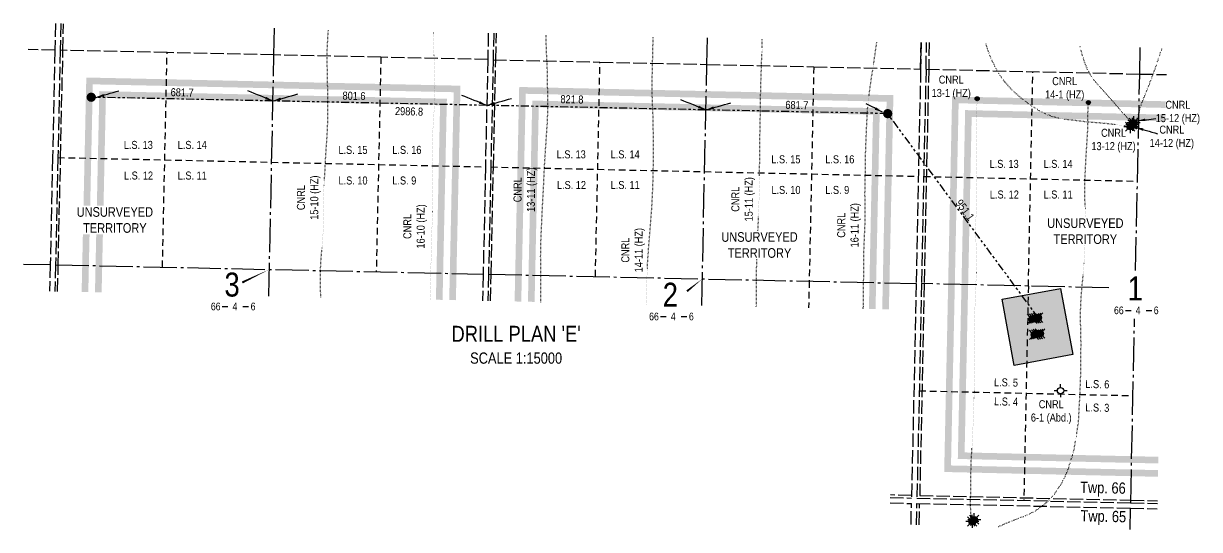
# Model space of a CAD drawing. Extents: x 401306 to 418331, y 6045711 to 6071172.
# Drawn here: x 413923 to 418331, y 6052582 to 6054479 of the extents above; entities that cross this region are included whole.
import ezdxf
from ezdxf.enums import TextEntityAlignment as Align

# ---------------------------------------------------------------- set-up
doc = ezdxf.new("R2010")
doc.units = 0
doc.header["$LTSCALE"] = 5
for name, pattern in [('foc-DOT', [1, 0.2, -0.8]), ('foc-DRILLPATH', [14.75, 6, -1.75, 1.75, -1.75, 1.75, -1.75]), ('foc-LSD', [8, 5, -3]), ('foc-QUARTERLINE', [33, 25, -3, 2, -3]), ('foc-UNSURVEYED', [12.5, 10, -2.5])]:
    doc.linetypes.add(name, pattern=pattern)
for name, color, linetype in [('10', 1, 'Continuous'), ('9', 3, 'Continuous'), ('AS-DRILL-T', 8, 'Continuous'), ('AS-TARGET-GAS-H', 181, 'Continuous'), ('AS-TARGET-OIL-H', 131, 'Continuous'), ('C-SYMBOL', 7, 'Continuous'), ('D-TXT', 6, 'Continuous'), ('DETAIL-HZ-Existing', 8, 'foc-DOT'), ('DETAIL-T', 7, 'Continuous'), ('DRILL-T', 8, 'Continuous'), ('F-WS-S', 8, 'Continuous'), ('L-BD', 7, 'Continuous'), ('L-BD1', 253, 'Continuous'), ('L-MON', 1, 'Continuous'), ('L-QSEC', 8, 'foc-QUARTERLINE'), ('L-SECLBL', 7, 'Continuous'), ('L-SECTION-LSD', 7, 'foc-LSD'), ('L-USEC', 7, 'foc-UNSURVEYED'), ('P-BUFFER-PURPLE-T', 187, 'Continuous'), ('P-PDRILLPATH', 12, 'foc-DRILLPATH'), ('P-PROPOSED', 10, 'Continuous'), ('P-PROPOSED-H', 21, 'Continuous')]:
    doc.layers.add(name, color=color, linetype=linetype)
doc.styles.add('100L', font='ARIALN.TTF', dxfattribs={"height": 11})
doc.styles.add('80CG', font='ARIALN.TTF', dxfattribs={"height": 10})
doc.styles.add('80L', font='ARIALN.TTF', dxfattribs={"height": 10})
doc.styles.add('SIMPLEX', font='ARIALN.TTF')
doc.styles.get("Standard").update_dxf_attribs({"font": 'ARIALN.TTF'})
doc.dimstyles.new('Compass 5 000', dxfattribs={"dimscale": 5, "dimtxt": 9, "dimasz": 2, "dimexe": 0.2, "dimexo": 0.0625, "dimgap": 0.5, "dimtad": 0, "dimtih": 1, "dimtoh": 1, "dimzin": 0, "dimdsep": 46, "dimtxsty": '80CG', "dimcen": 0.1, "dimse1": 1, "dimse2": 1, "dimclrd": 256, "dimclrt": 256, "dimaunit": 1, "dimadec": 4, "dimazin": 0, "dimtfac": 0.06, "dimtofl": 0, "dimtmove": 0, "dimatfit": 1, "dimfxl": 0.2, "dimtolj": 1, "dimtzin": 0, "dimlwd": -1, "dimarcsym": 0})

# ---------------------------------------------------------------- blocks, each defined once
blk = doc.blocks.new('L-SECLBL')
at = {"layer": '9', "color": 7}
for p, q in [((-5.1, -27.8), (-12.3, -27.8)), ((20.7, -27.8), (13.5, -27.8))]:
    blk.add_line(p, q, dxfattribs=at)
at = {"layer": '10', "color": 2, "style": 'SIMPLEX'}
blk.add_attdef('SEC', text='', height=30, dxfattribs=at).set_placement((0, 0), align=Align.MIDDLE)
at = {"layer": '10', "color": 5, "style": '80L'}
blk.add_attdef('TWP', text='', height=9.5, dxfattribs=at).set_placement((-14.4, -27.4), align=Align.MIDDLE_RIGHT)
blk.add_attdef('RGE', text='', height=9.5, dxfattribs=at).set_placement((3.6, -27.4), align=Align.MIDDLE_CENTER)
blk.add_attdef('MER', text='', height=9.5, dxfattribs=at).set_placement((23.2, -27.4), align=Align.MIDDLE_LEFT)
blk = doc.blocks.new('Gabd')
for p, q in [((-0.81, 0), (-1.62, 0)), ((0, 0.81), (0, 1.62)), ((1.62, 0), (0.81, 0)), ((0, -0.81), (0, -1.62))]:
    blk.add_line(p, q)
blk.add_circle((0, 0), 0.8)
blk = doc.blocks.new('BH-Existing')
at = {"layer": 'AS-DRILL-T'}
h = blk.add_hatch(color=256, dxfattribs=at)
h.dxf.hatch_style = 1
edge = h.paths.add_edge_path()
edge.add_arc((0, 0), 0.5, 0, 360)
blk.add_circle((0, 0), 0.5, dxfattribs=at)
blk = doc.blocks.new('GAS')
h = blk.add_hatch(color=255)
h.dxf.hatch_style = 1
edge = h.paths.add_edge_path()
edge.add_arc((0, 0), 0.9, 0, 360)
for p, q in [((-0.81, 0), (-1.62, 0)), ((-0.57, 0.57), (-1.14, 1.14)), ((0, 0.81), (0, 1.62)), ((0.57, 0.57), (1.14, 1.14)), ((1.62, 0), (0.81, 0)), ((-0.57, -0.57), (-1.14, -1.14)), ((0, -0.81), (0, -1.62)), ((1.14, -1.14), (0.57, -0.57))]:
    blk.add_line(p, q)
blk.add_circle((0, 0), 0.8)
blk = doc.blocks.new('plbh')
at = {"layer": 'L-MON'}
h = blk.add_hatch(color=255, dxfattribs=at)
h.dxf.hatch_style = 1
edge = h.paths.add_edge_path()
edge.add_arc((0, 0), 1.16, 0, 360)
h = blk.add_hatch(color=256, dxfattribs=at)
h.dxf.hatch_style = 1
h.paths.add_polyline_path([(-0.96, 0, 1), (0.96, 0, 1)])
h.paths.add_polyline_path([(0.91, 0, -1), (-0.91, 0, -1)], flags=16)
h.paths.add_polyline_path([(0.45, 0, -1), (-0.45, 0, -1)], flags=0)
h = blk.add_hatch(color=256, dxfattribs=at)
h.dxf.hatch_style = 1
h.paths.add_polyline_path([(-0.45, 0, 1), (0.45, 0, 1)])
h.paths.add_polyline_path([(0.4, 0, -1), (-0.4, 0, -1)], flags=16)
at = {"layer": 'L-MON', "color": 240}
for radius in [0.96, 0.91, 0.45, 0.4]:
    blk.add_circle((0, 0), radius, dxfattribs=at)
blk = doc.blocks.new('WC')
at = {"layer": 'L-MON'}
h = blk.add_hatch(color=255, dxfattribs=at)
h.dxf.hatch_style = 1
edge = h.paths.add_edge_path()
edge.add_arc((0, 0), 0.9, 0, 360)
at = {"layer": 'L-MON', "color": 240, "flags": 128}
for points in [[(-0.62, 0.5), (-1.23, 1.12)], [(0.52, 0.61), (1.13, 1.21)], [(-1.18, -1.18), (-0.56, -0.57)], [(1.16, -1.18), (0.56, -0.57)]]:
    blk.add_lwpolyline(points, dxfattribs=at)
at = {"layer": 'L-MON', "color": 240}
for radius in [0.8, 0.373]:
    blk.add_circle((0, 0), radius, dxfattribs=at)

msp = doc.modelspace()

# ---------------------------------------------------------------- hatches: boundary and pattern name
at = {"layer": 'AS-TARGET-GAS-H'}
h = msp.add_hatch(color=256, dxfattribs=at)
h.dxf.hatch_style = 1
h.paths.add_polyline_path([(414216.212, 6053470.811), (414232.091, 6054199.991), (415484.556, 6054172.622), (415468.945, 6053443.497), (415493.929, 6053442.952), (415510.075, 6054197.06), (414207.652, 6054225.521), (414191.228, 6053471.356)])
h = msp.add_hatch(color=256, dxfattribs=at)
h.dxf.hatch_style = 1
h.paths.add_polyline_path([(417091.643, 6053408.714), (417116.626, 6053408.174), (417132.482, 6054161.561), (415829.983, 6054190.064), (415813.838, 6053435.977), (415838.821, 6053435.433), (415854.431, 6054164.534), (417106.973, 6054137.124)])
h = msp.add_hatch(color=256, dxfattribs=at)
h.dxf.hatch_style = 1
h.paths.add_polyline_path([(418202.803, 6054112.585), (417476.847, 6054128.892), (417450.361, 6052871.012), (418176.799, 6052854.665), (418176.236, 6052829.682), (417424.852, 6052846.59), (417452.39, 6054154.437), (418203.365, 6054137.568)], flags=17)
at = {"layer": 'AS-TARGET-OIL-H'}
h = msp.add_hatch(color=256, dxfattribs=at)
h.dxf.hatch_style = 1
h.paths.add_polyline_path([(414216.212, 6053470.811), (414232.091, 6054199.991), (415484.556, 6054172.622), (415468.945, 6053443.497), (415493.929, 6053442.952), (415510.075, 6054197.06), (414207.652, 6054225.521), (414191.228, 6053471.356)])
h.paths.add_polyline_path([(414166.244, 6053471.901), (414183.212, 6054251.05), (415535.593, 6054221.498), (415518.913, 6053442.408), (415543.896, 6053441.863), (415561.112, 6054245.936), (414158.773, 6054276.58), (414141.261, 6053472.446)])
h = msp.add_hatch(color=256, dxfattribs=at)
h.dxf.hatch_style = 1
h.paths.add_polyline_path([(415854.431, 6054164.534), (417106.973, 6054137.124), (417080.486, 6052878.612), (415827.486, 6052906.018)], flags=0)
h.paths.add_polyline_path([(415829.983, 6054190.064), (417132.482, 6054161.561), (417104.944, 6052853.082), (415801.968, 6052881.581)], flags=0)
h.paths.add_polyline_path([(417141.61, 6053407.634), (417166.594, 6053407.094), (417183.501, 6054210.436), (415781.085, 6054241.126), (415763.87, 6053437.067), (415788.854, 6053436.522), (415805.534, 6054215.595), (417157.992, 6054185.999)])
h = msp.add_hatch(color=256, dxfattribs=at)
h.dxf.hatch_style = 1
h.paths.add_polyline_path([(418203.926, 6054162.552), (417427.932, 6054179.983), (417399.342, 6052822.168), (418175.674, 6052804.699), (418175.112, 6052779.715), (417373.833, 6052797.746), (417403.475, 6054205.528), (418204.487, 6054187.535)])
at = {"layer": 'P-PROPOSED-H'}
h = msp.add_hatch(color=256, dxfattribs=at)
h.dxf.hatch_style = 1
h.paths.add_polyline_path([(417636.394, 6053197.102), (417856.182, 6053237.713), (417810.268, 6053486.202), (417590.48, 6053445.592)])

# ---------------------------------------------------------------- linework, layer by layer
at = {"layer": 'DETAIL-HZ-Existing', "flags": 128}
for points in [[(415037.537, 6053452.903), (415037.332, 6053459.527), (415036.76, 6053478.613), (415036.221, 6053497.799), (415036.012, 6053516.978), (415036.14, 6053536.06), (415036.579, 6053555.165), (415037.399, 6053574.292), (415038.578, 6053593.371), (415040.006, 6053612.434), (415041.537, 6053631.586), (415043.036, 6053650.659), (415044.475, 6053669.762), (415045.723, 6053688.82), (415046.529, 6053707.747), (415046.85, 6053726.934), (415046.708, 6053746.002), (415046.446, 6053765.062), (415046.375, 6053784.188), (415046.394, 6053803.292), (415046.614, 6053822.421), (415047.343, 6053841.53), (415048.593, 6053860.668), (415050.052, 6053879.711), (415051.532, 6053898.863), (415052.841, 6053917.97), (415053.863, 6053937.202), (415054.802, 6053956.276), (415055.823, 6053975.459), (415056.911, 6053994.49), (415058.183, 6054013.717), (415059.561, 6054032.782), (415060.941, 6054051.917), (415062.16, 6054071.005), (415063.019, 6054090.071), (415063.488, 6054109.156), (415063.688, 6054128.326), (415063.824, 6054147.267), (415063.933, 6054166.369), (415064.035, 6054185.621), (415064.003, 6054204.677), (415063.733, 6054223.386), (415063.344, 6054242.579), (415062.996, 6054261.791), (415062.72, 6054281.161), (415062.404, 6054300.493), (415061.974, 6054319.616), (415061.53, 6054338.62), (415061.303, 6054357.879), (415061.63, 6054376.877), (415062.469, 6054395.973), (415063.489, 6054415.136), (415064.611, 6054434.346), (415065.983, 6054453.581), (415066.221, 6054456.57)], [(415446.951, 6053443.977), (415447.119, 6053459.318), (415447.357, 6053478.358), (415447.796, 6053497.443), (415448.353, 6053516.475), (415448.993, 6053535.596), (415449.721, 6053554.674), (415450.373, 6053573.885), (415450.945, 6053593.127), (415451.444, 6053612.251), (415451.983, 6053631.354), (415452.543, 6053650.466), (415453.093, 6053669.608), (415453.604, 6053688.812), (415454.044, 6053707.977), (415454.55, 6053726.92), (415455.072, 6053746.164), (415455.462, 6053765.32), (415455.651, 6053784.42), (415455.803, 6053803.631), (415456.072, 6053822.76), (415456.343, 6053841.928), (415456.492, 6053861.05), (415456.511, 6053880.164), (415456.293, 6053899.393), (415455.943, 6053918.555), (415455.692, 6053937.664), (415455.313, 6053956.877), (415454.785, 6053976.092), (415454.406, 6053995.295), (415454.474, 6054014.358), (415454.944, 6054033.502), (415455.835, 6054052.688), (415457.047, 6054071.926), (415458.395, 6054090.991), (415459.8, 6054109.886), (415460.962, 6054129.105), (415461.86, 6054148.17), (415462.368, 6054167.224), (415462.541, 6054186.035), (415462.78, 6054205.134), (415463.001, 6054224.344), (415462.946, 6054243.719), (415462.722, 6054259.898), (415462.382, 6054279.019), (415462.199, 6054298.028), (415462.281, 6054317.3), (415462.318, 6054336.304), (415461.937, 6054355.406), (415461.258, 6054374.595), (415460.669, 6054393.822), (415460.372, 6054413.113), (415460.386, 6054432.437), (415460.613, 6054447.896)], [(415861.801, 6053434.932), (415861.994, 6053452.549), (415862.184, 6053471.719), (415862.383, 6053490.799), (415862.493, 6053509.981), (415862.424, 6053529.147), (415862.272, 6053548.245), (415862.061, 6053567.354), (415861.75, 6053586.455), (415861.53, 6053605.584), (415861.623, 6053624.886), (415862.042, 6053644.012), (415862.664, 6053663.233), (415863.392, 6053682.281), (415864.191, 6053701.389), (415865.061, 6053720.505), (415865.959, 6053739.56), (415866.858, 6053758.675), (415867.759, 6053777.88), (415868.758, 6053796.953), (415869.748, 6053816.076), (415870.738, 6053835.219), (415871.805, 6053854.241), (415872.783, 6053873.294), (415873.603, 6053892.441), (415874.503, 6053911.596), (415875.511, 6053930.609), (415876.43, 6053949.714), (415877.4, 6053968.847), (415878.548, 6053987.917), (415879.94, 6054007.122), (415881.389, 6054026.215), (415882.668, 6054045.332), (415883.796, 6054064.382), (415885.055, 6054083.45), (415886.402, 6054102.475), (415887.388, 6054121.398), (415888.056, 6054140.488), (415888.638, 6054159.731), (415888.986, 6054178.787), (415888.947, 6054197.492), (415888.438, 6054216.688), (415887.779, 6054235.896), (415887.353, 6054255.26), (415887.087, 6054274.59), (415886.786, 6054293.721), (415886.333, 6054312.725), (415885.565, 6054331.976), (415884.561, 6054350.962), (415883.629, 6054370.046), (415882.95, 6054389.235), (415882.471, 6054408.459), (415881.874, 6054427.747), (415881.583, 6054438.636)], [(416256.328, 6053426.329), (416256.531, 6053443.258), (416257.169, 6053462.349), (416258.118, 6053481.413), (416258.887, 6053500.551), (416259.568, 6053519.701), (416260.275, 6053538.74), (416261.103, 6053557.767), (416262.122, 6053576.869), (416263.293, 6053596.049), (416264.561, 6053615.096), (416265.91, 6053634.211), (416267.339, 6053653.285), (416268.907, 6053672.336), (416270.555, 6053691.405), (416272.165, 6053710.535), (416273.635, 6053729.678), (416275.095, 6053748.801), (416276.623, 6053767.833), (416278.001, 6053786.878), (416279.119, 6053805.938), (416280.198, 6053825.019), (416281.176, 6053844.113), (416281.917, 6053863.291), (416282.478, 6053882.464), (416282.863, 6053901.41), (416283.251, 6053919.996), (416283.814, 6053939.738), (416284.069, 6053949.305), (416284.182, 6053958.795), (416284.222, 6053977.508), (416284.273, 6053996.701), (416284.335, 6054015.925), (416284.079, 6054035.284), (416283.813, 6054054.615), (416283.812, 6054073.739), (416283.649, 6054092.747), (416283.301, 6054111.999), (416282.788, 6054131.004), (416282.006, 6054150.095), (416281.116, 6054169.268), (416280.338, 6054188.49), (416279.94, 6054207.743), (416279.952, 6054227.027), (416279.936, 6054246.371), (416279.862, 6054265.317), (416279.985, 6054284.169), (416280.319, 6054303.506), (416280.754, 6054322.872), (416281.257, 6054341.705), (416281.699, 6054360.93), (416282.082, 6054380.206), (416282.574, 6054399.48), (416282.912, 6054409.165), (416283.297, 6054418.759), (416283.688, 6054429.792)], [(416669.73, 6053417.833), (416669.813, 6053424.542), (416669.867, 6053443.675), (416669.985, 6053462.987), (416670.139, 6053482.078), (416670.112, 6053501.173), (416670.116, 6053520.287), (416670.451, 6053539.454), (416670.896, 6053558.569), (416671.349, 6053577.674), (416671.953, 6053596.765), (416672.667, 6053615.884), (416673.411, 6053634.963), (416674.097, 6053654.173), (416674.741, 6053673.293), (416675.426, 6053692.423), (416676.299, 6053711.519), (416677.223, 6053730.614), (416678.058, 6053749.76), (416678.713, 6053768.891), (416679.136, 6053787.996), (416679.571, 6053807.131), (416680.197, 6053826.332), (416680.721, 6053845.445), (416681.005, 6053864.564), (416681.24, 6053883.703), (416681.463, 6053902.793), (416681.733, 6053921.721), (416682.117, 6053940.797), (416682.47, 6053959.854), (416682.656, 6053978.624), (416682.669, 6053997.698), (416682.709, 6054016.592), (416682.879, 6054035.532), (416683.252, 6054054.579), (416683.832, 6054073.511), (416684.342, 6054092.434), (416684.646, 6054111.542), (416684.839, 6054130.592), (416685.052, 6054149.672), (416685.306, 6054168.771), (416685.579, 6054187.849), (416685.862, 6054206.908), (416686.168, 6054225.645), (416686.571, 6054244.721), (416687.131, 6054263.634), (416687.851, 6054282.552), (416688.568, 6054301.302), (416689.187, 6054320.193), (416689.788, 6054339.144), (416690.578, 6054358.072), (416691.151, 6054377.134), (416691.184, 6054396.217), (416691.154, 6054415.142), (416691.191, 6054420.829)], [(417070.64, 6053409.168), (417070.797, 6053419.755), (417071.053, 6053438.963), (417071.188, 6053458.095), (417071.262, 6053477.218), (417071.428, 6053496.428), (417071.922, 6053515.552), (417072.427, 6053534.686), (417072.693, 6053553.894), (417072.987, 6053573.002), (417073.051, 6053592.125), (417072.924, 6053611.212), (417073.198, 6053630.341), (417073.952, 6053649.449), (417074.816, 6053668.535), (417075.612, 6053687.723), (417076.437, 6053706.909), (417077.151, 6053726.009), (417077.649, 6053745.322), (417077.913, 6053764.431), (417077.967, 6053783.524), (417077.641, 6053802.665), (417077.125, 6053821.801), (417076.949, 6053840.889), (417077.185, 6053860.098), (417077.57, 6053879.254), (417077.994, 6053898.379), (417078.42, 6053917.135), (417078.722, 6053936.142), (417078.826, 6053955.264), (417078.931, 6053974.397), (417079.334, 6053993.452), (417080.036, 6054012.472), (417080.758, 6054031.511), (417081.418, 6054050.411), (417082.238, 6054069.328), (417083.201, 6054088.412), (417084.15, 6054107.286), (417084.94, 6054126.214), (417085.81, 6054145.099), (417087.142, 6054164.125), (417089, 6054182.94), (417091.251, 6054201.877), (417093.788, 6054220.637), (417096.351, 6054239.208), (417098.861, 6054258.129), (417101.667, 6054276.834), (417104.716, 6054295.673), (417107.625, 6054314.536), (417110.391, 6054333.222), (417113.058, 6054351.96), (417115.711, 6054370.548), (417118.471, 6054389.444), (417121.29, 6054408.318), (417121.767, 6054411.359)], [(418070.871, 6054092.221), (418071.018, 6054092.078), (418071.076, 6054091.997), (418071.105, 6054091.936), (418071.154, 6054091.875), (418071.271, 6054091.733), (418071.378, 6054091.62), (418071.485, 6054091.438), (418071.59, 6054091.196), (418071.724, 6054090.933), (418071.927, 6054090.589), (418072.18, 6054090.233), (418072.426, 6054090.038), (418072.675, 6054089.993), (418072.896, 6054090.048), (418072.98, 6054090.256), (418072.976, 6054090.537), (418072.983, 6054090.846), (418072.889, 6054091.169), (418072.645, 6054091.434), (418072.32, 6054091.691), (418072.007, 6054092.007), (418071.683, 6054092.314), (418071.325, 6054092.422), (418070.934, 6054092.37), (418070.512, 6054092.298), (418070.071, 6054092.228), (418069.659, 6054092.156), (418069.457, 6054092.04), (418069.384, 6054091.912), (418069.291, 6054091.784), (418069.218, 6054091.605), (418069.153, 6054091.387), (418069.12, 6054091.257), (418068.945, 6054091.011), (418068.834, 6054090.933), (418068.53, 6054090.76), (418068.196, 6054090.576), (418068.033, 6054090.46), (418068.053, 6054090.449), (418068.043, 6054090.46), (418068.033, 6054090.46), (418068.033, 6054090.45), (418068.033, 6054090.44), (418068.033, 6054090.42), (418068.012, 6054090.4), (418068.022, 6054090.4), (418068.043, 6054090.42), (418068.063, 6054090.429), (418068.063, 6054090.439), (418068.053, 6054090.439), (418068.053, 6054090.429), (418068.062, 6054090.409), (418068.062, 6054090.389), (418068.062, 6054090.379), (418068.052, 6054090.389), (418068.032, 6054090.39), (418068.012, 6054090.39), (418068.002, 6054090.41), (418068.012, 6054090.4), (418068.012, 6054090.39), (418067.992, 6054090.381), (418067.982, 6054090.371), (418067.981, 6054090.361), (418067.982, 6054090.371), (418067.982, 6054090.391), (418067.992, 6054090.411), (418068.004, 6054090.51), (418068.005, 6054090.56), (418067.366, 6054091.084), (418065.493, 6054091.893), (418062.631, 6054092.813), (418058.97, 6054093.76), (418054.973, 6054094.423), (418050.395, 6054095.009), (418044.743, 6054095.947), (418038.114, 6054097.036), (418030.743, 6054098.03), (418022.472, 6054098.993), (418013.451, 6054099.992), (418003.482, 6054101.14), (417992.398, 6054102.462), (417980.493, 6054103.801), (417967.707, 6054105.098), (417954.109, 6054106.293), (417940.209, 6054107.363), (417926.058, 6054108.429), (417911.182, 6054109.76), (417895.184, 6054111.455), (417878.603, 6054113.491), (417861.594, 6054115.607), (417856.026, 6054116.263), (417844.561, 6054117.573), (417828.298, 6054119.503), (417827.52, 6054119.6), (417810.462, 6054122.266), (417793.428, 6054126.113), (417776.6, 6054131.146), (417760.106, 6054137.352), (417743.917, 6054144.751), (417728.099, 6054153.183), (417712.75, 6054162.456), (417697.699, 6054172.623), (417682.96, 6054183.383), (417668.254, 6054194.742), (417653.689, 6054206.609), (417639.706, 6054219.044), (417626.427, 6054232.164), (417613.481, 6054245.908), (417601.614, 6054259.588), (417590.445, 6054274.105), (417580.131, 6054289.324), (417571.014, 6054304.917), (417570.918, 6054305.119), (417562.454, 6054321.26), (417554.444, 6054337.631), (417547.152, 6054354.357), (417540.597, 6054371.457), (417534.67, 6054388.875), (417530.59, 6054402.367)], [(418077.603, 6054099.649), (418077.277, 6054099.356), (418077.165, 6054099.258), (418077.033, 6054099.151), (418076.982, 6054099.122), (418076.881, 6054099.054), (418076.749, 6054098.957), (418076.667, 6054098.869), (418076.726, 6054098.847), (418076.887, 6054098.874), (418077.118, 6054098.919), (418077.409, 6054098.963), (418077.761, 6054099.036), (418078.132, 6054099.108), (418078.505, 6054099.22), (418078.75, 6054099.495), (418078.898, 6054099.862), (418079.057, 6054100.279), (418079.225, 6054100.656), (418079.329, 6054100.884), (418079.342, 6054101.023), (418079.316, 6054101.184), (418079.31, 6054101.394), (418079.264, 6054101.565), (418079.094, 6054101.599), (418078.823, 6054101.544), (418078.511, 6054101.461), (418078.2, 6054101.377), (418077.878, 6054101.294), (418077.576, 6054101.21), (418077.264, 6054101.117), (418076.913, 6054101.054), (418076.712, 6054101.028), (418076.17, 6054100.95), (418075.248, 6054100.859), (418074.967, 6054100.825), (418075.007, 6054100.814), (418075.017, 6054100.824), (418075.038, 6054100.843), (418075.048, 6054100.853), (418075.048, 6054100.873), (418075.059, 6054100.903), (418075.079, 6054100.922), (418075.08, 6054100.932), (418075.08, 6054100.942), (418075.09, 6054100.942), (418075.08, 6054100.952), (418075.09, 6054100.952), (418075.09, 6054100.942), (418075.08, 6054100.942), (418075.079, 6054100.922), (418075.09, 6054100.932), (418075.1, 6054100.942), (418075.09, 6054100.952), (418075.051, 6054100.983), (418075.011, 6054101.014), (418074.981, 6054101.025), (418074.982, 6054101.034), (418074.972, 6054101.035), (418074.982, 6054101.044), (418075.013, 6054101.074), (418075.043, 6054101.073), (418075.033, 6054101.083), (418075.013, 6054101.094), (418074.993, 6054101.084), (418074.993, 6054101.074), (418075.013, 6054101.094), (418075.003, 6054101.104), (418075.003, 6054101.084), (418075.023, 6054101.084), (418075.033, 6054101.083), (418074.993, 6054101.084), (418074.983, 6054101.084), (418074.964, 6054101.145), (418074.834, 6054101.608), (418074.207, 6054103.221), (418073.042, 6054105.856), (418071.377, 6054109.472), (418068.992, 6054114.042), (418065.562, 6054119.345), (418060.92, 6054125.053), (418055.253, 6054130.973), (418048.975, 6054137.356), (418042.224, 6054144.568), (418034.887, 6054152.953), (418026.905, 6054162.492), (418018.258, 6054172.785), (418008.912, 6054183.612), (417998.739, 6054195.087), (417988.395, 6054206.496), (417977.613, 6054218.474), (417973.508, 6054223.07), (417966.54, 6054230.867), (417955.465, 6054243.201), (417951.223, 6054247.931), (417944.51, 6054255.543), (417934.107, 6054268.433), (417924.525, 6054282.316), (417916.025, 6054297.237), (417908.515, 6054313.127), (417901.738, 6054329.642), (417895.876, 6054346.849), (417890.753, 6054364.449), (417885.762, 6054382.188), (417882.431, 6054394.15), (417882.3, 6054394.631)], [(418084.269, 6054106.968), (418084.704, 6054106.739), (418084.942, 6054106.614), (418085.08, 6054106.531), (418085.436, 6054106.323), (418085.863, 6054106.164), (418086.304, 6054106.205), (418086.738, 6054106.416), (418087.224, 6054106.686), (418087.768, 6054106.895), (418088.358, 6054106.882), (418088.884, 6054106.692), (418089.14, 6054106.476), (418089.136, 6054106.276), (418089.073, 6054106.127), (418088.973, 6054106.139), (418088.866, 6054106.302), (418088.76, 6054106.494), (418088.645, 6054106.736), (418088.52, 6054106.979), (418088.395, 6054107.222), (418088.34, 6054107.433), (418088.473, 6054107.57), (418088.724, 6054107.635), (418088.975, 6054107.69), (418089.237, 6054107.754), (418089.498, 6054107.819), (418089.779, 6054107.843), (418090.088, 6054107.837), (418090.448, 6054107.829), (418090.838, 6054107.831), (418091.028, 6054107.817), (418091.556, 6054107.706), (418091.904, 6054107.588), (418092.519, 6054107.366), (418092.867, 6054107.278), (418092.888, 6054107.288), (418092.877, 6054107.268), (418092.867, 6054107.258), (418092.857, 6054107.269), (418092.847, 6054107.279), (418092.857, 6054107.279), (418092.877, 6054107.278), (418092.867, 6054107.268), (418092.877, 6054107.268), (418092.887, 6054107.278), (418092.898, 6054107.298), (418092.888, 6054107.288), (418092.887, 6054107.278), (418092.897, 6054107.268), (418092.887, 6054107.268), (418092.887, 6054107.248), (418092.877, 6054107.248), (418092.857, 6054107.279), (418092.857, 6054107.239), (418092.867, 6054107.238), (418092.877, 6054107.248), (418092.867, 6054107.258), (418092.867, 6054107.248), (418092.867, 6054107.238), (418092.846, 6054107.229), (418092.817, 6054107.249), (418092.768, 6054107.301), (418092.81, 6054107.38), (418093.06, 6054107.884), (418093.539, 6054109.275), (418093.582, 6054109.384), (418094.376, 6054111.968), (418095.127, 6054114.433), (418095.514, 6054115.685), (418096.934, 6054120.466), (418098.554, 6054126.234), (418100.364, 6054132.897), (418102.354, 6054140.528), (418104.606, 6054149.212), (418107.26, 6054158.979), (418110.536, 6054169.733), (418114.312, 6054181.027), (418118.9, 6054193.324), (418124.172, 6054206.286), (418129.78, 6054220.022), (418135.583, 6054234.454), (418141.546, 6054249.383), (418147.598, 6054264.75), (418153.593, 6054280.278), (418159.47, 6054295.839), (418165.255, 6054311.811), (418170.838, 6054328.178), (418176.399, 6054344.936), (418182.069, 6054362.111), (418187.644, 6054379.078), (418187.804, 6054379.555), (418190.232, 6054387.066), (418190.472, 6054387.853)], [(417474.25, 6052595.543), (417474.204, 6052596.448), (417473.972, 6052601.564), (417473.754, 6052606.929), (417473.543, 6052612.565), (417473.368, 6052618.52), (417473.229, 6052624.794), (417473.141, 6052629.177), (417473.128, 6052631.388), (417473.112, 6052638.27), (417473.113, 6052645.431), (417473.118, 6052652.803), (417473.056, 6052660.316), (417472.927, 6052667.98), (417472.84, 6052675.774), (417472.827, 6052683.736), (417472.868, 6052691.857), (417472.913, 6052696.827), (417472.941, 6052700.097), (417473.033, 6052708.277), (417473.115, 6052716.947), (417473.173, 6052725.408), (417473.231, 6052733.898), (417473.28, 6052742.429), (417473.401, 6052751.028), (417473.624, 6052759.736), (417473.849, 6052768.543), (417473.986, 6052777.432), (417474.076, 6052786.492), (417474.18, 6052795.692), (417474.285, 6052805.002), (417474.413, 6052814.411), (417474.632, 6052823.879), (417474.993, 6052833.443), (417475.475, 6052843.065), (417476.038, 6052852.716), (417476.532, 6052861.017), (417477.774, 6052882.966), (417478.231, 6052890.948), (417478.838, 6052900.277), (417479.464, 6052909.606), (417480.06, 6052918.926), (417480.626, 6052928.266), (417481.084, 6052937.668), (417481.36, 6052947.015), (417481.547, 6052956.393), (417481.725, 6052965.821), (417481.942, 6052975.179), (417482.179, 6052984.556), (417482.436, 6052993.922), (417482.683, 6053003.329), (417482.94, 6053012.686), (417483.288, 6053022.111), (417483.663, 6053031.395), (417484.03, 6053040.749), (417484.397, 6053050.123), (417484.784, 6053059.527), (417485.192, 6053068.961), (417485.641, 6053078.384), (417486.087, 6053087.736), (417486.592, 6053097.488), (417487.105, 6053107.159), (417487.55, 6053116.902), (417487.844, 6053126.618), (417488.009, 6053136.377), (417488.144, 6053146.116), (417488.219, 6053155.857), (417488.243, 6053165.608), (417488.338, 6053175.358), (417488.523, 6053185.097), (417488.708, 6053194.845), (417488.922, 6053204.583), (417489.127, 6053214.32), (417489.232, 6053224.07), (417489.237, 6053233.822), (417489.181, 6053243.576), (417489.056, 6053253.31), (417488.886, 6053262.856), (417488.671, 6053272.593), (417488.496, 6053282.339), (417488.43, 6053292.092), (417488.395, 6053301.845), (417488.4, 6053311.607), (417488.465, 6053321.338), (417488.519, 6053331.049), (417488.524, 6053340.811), (417488.499, 6053350.554), (417488.483, 6053360.276), (417488.498, 6053370.028), (417488.572, 6053379.778), (417488.688, 6053389.538), (417488.851, 6053399.207), (417489.085, 6053408.954), (417489.34, 6053418.691), (417489.635, 6053428.437), (417489.97, 6053438.182), (417490.314, 6053447.917), (417490.679, 6053457.661), (417491.034, 6053467.396), (417491.394, 6053476.941), (417491.789, 6053486.685), (417492.243, 6053496.407), (417492.708, 6053506.149), (417493.142, 6053515.873), (417493.547, 6053525.616), (417493.921, 6053535.33), (417494.256, 6053545.066), (417494.51, 6053554.792), (417494.655, 6053564.521), (417494.669, 6053574.253), (417494.583, 6053583.977), (417494.495, 6053593.581), (417494.4, 6053603.335), (417494.254, 6053613.071), (417494.019, 6053622.808), (417493.753, 6053632.545), (417493.478, 6053642.283), (417493.162, 6053652.002), (417492.847, 6053661.741), (417492.581, 6053671.489), (417492.416, 6053681.234), (417492.35, 6053690.968), (417492.365, 6053700.71), (417492.43, 6053710.46), (417492.545, 6053720.21), (417492.689, 6053729.939), (417492.844, 6053739.688), (417492.979, 6053749.438), (417493.094, 6053759.187), (417493.208, 6053768.937), (417493.353, 6053778.676), (417493.508, 6053788.425), (417493.652, 6053798.154), (417493.767, 6053807.904), (417493.862, 6053817.644), (417493.917, 6053827.405), (417493.941, 6053837.147), (417493.936, 6053846.889), (417493.851, 6053856.623), (417493.665, 6053866.369), (417493.469, 6053876.085), (417493.344, 6053885.82), (417493.318, 6053895.563), (417493.383, 6053905.283), (417493.507, 6053915.033), (417493.691, 6053924.741), (417493.956, 6053934.478), (417494.189, 6053944.155), (417494.375, 6053953.943), (417494.59, 6053963.681), (417494.744, 6053973.43), (417494.819, 6053983.16), (417494.843, 6053992.892), (417494.788, 6054002.635), (417494.733, 6054012.389), (417494.698, 6054022.142), (417494.663, 6054031.894), (417494.657, 6054041.647), (417494.642, 6054051.389), (417494.567, 6054061.123), (417494.521, 6054070.866), (417494.515, 6054080.588), (417494.45, 6054090.312), (417494.284, 6054100.047), (417494.229, 6054109.781), (417494.373, 6054119.52), (417494.658, 6054129.246), (417495.032, 6054138.97), (417495.476, 6054148.683), (417495.971, 6054158.415), (417496.415, 6054168.118), (417496.703, 6054176.133), (417497.344, 6054197.115)], [(417577.104, 6052593.235), (417579.511, 6052594.211), (417585.304, 6052596.67), (417591.23, 6052599.276), (417597.321, 6052602.079), (417603.571, 6052604.898), (417609.989, 6052607.594), (417616.557, 6052610.276), (417623.255, 6052612.976), (417630.134, 6052615.692), (417637.193, 6052618.455), (417644.404, 6052621.254), (417651.775, 6052624.1), (417659.368, 6052627.031), (417667.114, 6052630.079), (417674.921, 6052633.185), (417682.779, 6052636.341), (417690.589, 6052639.578), (417698.344, 6052643.076), (417705.997, 6052646.956), (417713.469, 6052651.24), (417720.708, 6052655.899), (417727.874, 6052660.859), (417734.751, 6052665.876), (417741.746, 6052671.26), (417748.665, 6052676.856), (417755.518, 6052682.643), (417762.265, 6052688.633), (417768.857, 6052694.866), (417775.216, 6052701.394), (417781.251, 6052708.218), (417786.942, 6052715.361), (417792.409, 6052722.767), (417797.73, 6052730.397), (417802.896, 6052738.24), (417807.926, 6052746.287), (417812.81, 6052754.506), (417817.537, 6052762.868), (417822.067, 6052771.405), (417826.351, 6052780.107), (417830.347, 6052788.955), (417834.077, 6052797.929), (417838.471, 6052809.509), (417845.53, 6052830.325), (417847.171, 6052835.602), (417849.921, 6052844.616), (417852.62, 6052853.591), (417855.189, 6052862.569), (417857.639, 6052871.59), (417859.91, 6052880.644), (417861.932, 6052889.784), (417863.757, 6052899.038), (417865.373, 6052908.346), (417866.849, 6052917.657), (417868.295, 6052926.988), (417869.73, 6052936.24), (417871.134, 6052945.493), (417872.569, 6052954.755), (417874.034, 6052964.006), (417875.439, 6052973.269), (417876.644, 6052982.545), (417877.55, 6052991.858), (417878.196, 6053001.217), (417878.705, 6053010.648), (417879.121, 6053019.991), (417879.549, 6053029.415), (417880.017, 6053038.837), (417880.544, 6053048.228), (417881.101, 6053057.578), (417881.677, 6053066.928), (417882.254, 6053076.288), (417882.822, 6053085.698), (417883.279, 6053095.061), (417883.595, 6053104.406), (417883.842, 6053113.763), (417884.11, 6053123.179), (417884.467, 6053132.554), (417884.881, 6053142.297), (417885.286, 6053152.031), (417885.651, 6053161.776), (417885.865, 6053171.523), (417886.02, 6053181.262), (417886.135, 6053191.002), (417886.149, 6053200.754), (417886.124, 6053210.506), (417886.129, 6053220.238), (417886.203, 6053229.979), (417886.318, 6053239.729), (417886.423, 6053249.479), (417886.498, 6053259.219), (417886.552, 6053268.96), (417886.597, 6053278.711), (417886.532, 6053288.465), (417886.406, 6053298.2), (417886.251, 6053307.935), (417886.055, 6053317.662), (417885.85, 6053327.398), (417885.594, 6053337.145), (417885.319, 6053346.883), (417885.043, 6053356.621), (417884.808, 6053366.358), (417884.753, 6053376.112), (417884.852, 6053385.602), (417884.977, 6053395.341), (417885.151, 6053405.09), (417885.437, 6053414.856), (417885.861, 6053424.579), (417886.346, 6053434.321), (417886.89, 6053444.052), (417887.565, 6053453.78), (417888.319, 6053463.506), (417889.084, 6053473.272), (417889.909, 6053482.987), (417890.773, 6053492.691), (417891.607, 6053502.396), (417892.471, 6053512.1), (417893.394, 6053521.792), (417894.398, 6053531.473), (417895.382, 6053541.155), (417896.156, 6053550.881), (417896.73, 6053560.591), (417897.225, 6053570.333), (417897.73, 6053580.074), (417898.799, 6053599.556), (417899.877, 6053618.988), (417900.342, 6053628.72), (417900.716, 6053638.444), (417901.021, 6053648.18), (417901.286, 6053657.927), (417901.63, 6053667.672), (417902.004, 6053677.346), (417902.448, 6053687.079), (417903.022, 6053696.769), (417903.626, 6053706.488), (417904.161, 6053716.229), (417904.516, 6053725.964), (417904.639, 6053735.663), (417904.562, 6053745.317), (417904.316, 6053755.024), (417903.939, 6053764.715), (417903.433, 6053774.437), (417902.857, 6053784.141), (417902.257, 6053793.646), (417901.751, 6053803.399), (417901.486, 6053813.137), (417901.321, 6053822.882), (417901.125, 6053832.619), (417900.979, 6053842.334), (417900.904, 6053852.068), (417900.909, 6053861.83), (417901.003, 6053871.57), (417901.128, 6053881.319), (417901.293, 6053891.058), (417901.557, 6053900.804), (417901.992, 6053910.538), (417902.506, 6053920.269), (417903.021, 6053930), (417903.515, 6053939.722), (417904.03, 6053949.473), (417904.595, 6053959.214), (417905.169, 6053968.924), (417905.694, 6053978.655), (417906.248, 6053988.375), (417906.843, 6053998.115), (417907.417, 6054007.855), (417908.022, 6054017.574), (417908.626, 6054027.294), (417909.22, 6054037.004), (417909.884, 6054046.712), (417910.608, 6054056.419), (417911.292, 6054066.136), (417911.747, 6054075.859), (417911.931, 6054085.597), (417912.026, 6054095.338), (417912.081, 6054105.078), (417912.23, 6054124.57), (417912.699, 6054144.054), (417913.074, 6054153.798), (417913.435, 6054161.943), (417914.406, 6054182.907)], [(417486.445, 6052618.701), (417486.412, 6052618.532), (417486.449, 6052618.391), (417486.696, 6052618.256), (417486.992, 6052618.05), (417487.207, 6052617.845), (417487.412, 6052617.581), (417487.647, 6052617.346), (417487.932, 6052617.08), (417488.217, 6052616.853), (417488.505, 6052616.747), (417488.763, 6052616.682), (417489.093, 6052616.635), (417489.511, 6052616.576), (417490.063, 6052616.635), (417490.198, 6052616.882), (417490.345, 6052617.229), (417490.504, 6052617.626), (417490.643, 6052618.063), (417490.742, 6052618.491), (417490.739, 6052618.831), (417490.613, 6052619.044), (417490.377, 6052619.229), (417490.072, 6052619.435), (417489.766, 6052619.672), (417489.462, 6052619.948), (417489.108, 6052620.235), (417488.777, 6052620.643), (417488.405, 6052621.05), (417487.95, 6052621.3), (417487.731, 6052621.355), (417487.312, 6052621.413), (417487.243, 6052621.425), (417487.023, 6052621.45), (417486.834, 6052621.473), (417486.774, 6052621.475), (417486.563, 6052621.429), (417486.258, 6052621.226), (417486.031, 6052620.87), (417486.04, 6052620.34), (417486.214, 6052619.586), (417486.403, 6052618.612), (417486.549, 6052617.449), (417487.043, 6052614.768), (417487.841, 6052611.83), (417488.737, 6052608.741), (417489.643, 6052605.711), (417490.426, 6052602.984), (417491.113, 6052600.459), (417491.861, 6052597.973), (417492.558, 6052595.418), (417492.605, 6052595.131)], [(417478.828, 6052612.294), (417478.766, 6052612.185), (417478.693, 6052612.057), (417478.62, 6052611.928), (417478.547, 6052611.78), (417478.422, 6052611.532), (417478.194, 6052611.177), (417477.935, 6052610.712), (417477.817, 6052610.365), (417477.835, 6052610.254), (417477.796, 6052610.295), (417477.68, 6052610.478), (417477.53, 6052610.471), (417477.344, 6052610.215), (417477.363, 6052610.174), (417477.642, 6052610.588), (417477.854, 6052611.164), (417477.95, 6052611.432), (417478.076, 6052611.72), (417478.13, 6052611.898), (417478.152, 6052612.018), (417478.153, 6052612.048), (417478.143, 6052612.038), (417478.14, 6052611.928), (417478.123, 6052611.589), (417478.101, 6052611.019), (417478.085, 6052610.269), (417478.106, 6052609.338), (417478.137, 6052606.997), (417478.13, 6052606.667), (417478.079, 6052604.268), (417478.009, 6052601.419), (417478.008, 6052598.488), (417478.055, 6052595.506), (417478.057, 6052595.458)]]:
    msp.add_lwpolyline(points, dxfattribs=at)
at = {"layer": 'L-QSEC', "flags": 128}
for points in [[(414862.101, 6054361.193), (414864.257, 6054461.012)], [(416484.411, 6054325.72), (416486.526, 6054425.331)], [(418106.758, 6054289.711), (418108.846, 6054389.689)], [(414842.581, 6053457.154), (414862.101, 6054361.193)], [(416465.229, 6053422.253), (416484.411, 6054325.72)], [(418091.071, 6053553.073), (418106.758, 6054289.711)], [(413923.463, 6053577.183), (414023.398, 6053574.999)], [(414043.501, 6053574.559), (415645.969, 6053539.542)], [(415666.073, 6053539.106), (417268.612, 6053504.316)], [(417991.247, 6053488.063), (417288.719, 6053503.893)], [(418072.889, 6052682.031), (418087.277, 6053372.501)], [(418070.771, 6052582.158), (418072.436, 6052661.925)]]:
    msp.add_lwpolyline(points, dxfattribs=at)
at = {"layer": 'L-SECLBL', "flags": 128}
for points in [[(414844.738, 6053557.051, 0, 8, 0), (414742.985, 6053508.076, 0, 0, 0)], [(416467.341, 6053521.711, 0, 8, 0), (416409.903, 6053475.331, 0, 0, 0)]]:
    msp.add_lwpolyline(points, format="xyseb", dxfattribs=at)
at = {"layer": 'L-SECTION-LSD'}
for p, q in [((417689.179, 6053494.87), (417672.342, 6052691.045)), ((417280.257, 6053101.975), (418081.264, 6053083.939))]:
    msp.add_line(p, q, dxfattribs=at)
at = {"layer": 'L-SECTION-LSD', "flags": 128}
for points in [[(415262.644, 6054352.441), (415245.354, 6053548.296)], [(416066.707, 6053530.408), (416083.85, 6054334.484)], [(416884.975, 6054316.952), (416867.976, 6053513.014)], [(417689.179, 6053494.87), (417706.206, 6054298.696)], [(414052.258, 6053976.632), (414853.42, 6053959.122)], [(414853.42, 6053959.122), (415654.577, 6053941.616)], [(415674.681, 6053941.185), (416475.876, 6053923.715)], [(416475.876, 6053923.715), (417277.075, 6053906.225)], [(417297.182, 6053905.773), (418098.199, 6053887.779)], [(416867.976, 6053513.014), (416865.876, 6053413.594)]]:
    msp.add_lwpolyline(points, dxfattribs=at)
at = {"layer": 'L-USEC'}
for p, q in [((414043.087, 6054479.074), (414040.91, 6054379.139)), ((414063.191, 6054478.636), (414061.014, 6054378.701)), ((414071.066, 6054378.479), (414073.243, 6054478.411)), ((415665.321, 6054443.393), (415663.186, 6054343.688)), ((415685.425, 6054442.963), (415683.29, 6054343.257)), ((415693.342, 6054343.028), (415695.478, 6054442.73)), ((414040.91, 6054379.139), (413940.975, 6054381.323)), ((414040.91, 6054379.139), (414032.154, 6053977.069)), ((414061.014, 6054378.701), (414052.258, 6053976.632)), ((414461.557, 6054369.946), (414061.014, 6054378.699)), ((414062.31, 6053976.411), (414071.066, 6054378.479)), ((417287.635, 6054407.71), (417285.539, 6054308.186)), ((414862.101, 6054361.193), (414461.557, 6054369.946)), ((415262.644, 6054352.441), (414862.101, 6054361.193)), ((415663.186, 6054343.688), (415262.644, 6054352.441)), ((415663.186, 6054343.688), (415654.577, 6053941.616)), ((415683.29, 6054343.257), (415674.681, 6053941.185)), ((415683.29, 6054343.248), (416083.85, 6054334.484)), ((415684.734, 6053940.958), (415693.342, 6054343.028)), ((416083.85, 6054334.484), (416484.411, 6054325.72)), ((416484.411, 6054325.72), (416884.975, 6054316.952)), ((416884.975, 6054316.952), (417285.539, 6054308.186)), ((414032.154, 6053977.069), (414023.398, 6053574.999)), ((414052.258, 6053976.632), (414043.501, 6053574.561)), ((414053.554, 6053574.34), (414062.31, 6053976.411)), ((415654.577, 6053941.616), (415645.969, 6053539.542)), ((415674.681, 6053941.185), (415666.073, 6053539.112)), ((415676.124, 6053538.883), (415684.734, 6053940.958)), ((414023.398, 6053574.999), (414021.221, 6053475.063)), ((414043.501, 6053574.561), (414041.325, 6053474.624)), ((414051.378, 6053474.405), (414053.554, 6053574.34)), ((415645.969, 6053539.542), (415643.831, 6053439.684)), ((415666.073, 6053539.112), (415663.935, 6053439.246)), ((415673.987, 6053439.027), (415676.124, 6053538.883)), ((417171.799, 6052701.646), (417251.691, 6052699.898)), ((417251.886, 6052709.95), (417172.012, 6052711.697)), ((417171.372, 6052681.542), (417251.252, 6052679.794))]:
    msp.add_line(p, q, dxfattribs=at)
at = {"layer": 'L-USEC', "flags": 128}
for points in [[(417285.539, 6054308.133), (417287.645, 6054408.111)], [(417305.653, 6054307.682), (417307.76, 6054407.66)], [(417317.804, 6054407.434), (417315.698, 6054307.456)], [(417285.539, 6054308.133), (417268.612, 6053504.316)], [(417305.646, 6054307.709), (417288.719, 6053503.893)], [(417315.695, 6054307.498), (417298.768, 6053503.681)], [(417305.653, 6054307.682), (418106.758, 6054289.711)], [(418106.758, 6054289.711), (418206.732, 6054287.468)], [(417268.612, 6053504.316), (417251.688, 6052700.51)], [(417288.719, 6053503.893), (417271.795, 6052700.058)], [(417298.768, 6053503.681), (417282.055, 6052709.88)], [(417282.055, 6052709.88), (418073.115, 6052692.08)], [(417249.584, 6052600.584), (417251.252, 6052679.794)], [(417269.691, 6052600.133), (417271.372, 6052679.979)], [(417271.372, 6052679.95), (418072.436, 6052661.925)], [(417271.795, 6052700.058), (418072.889, 6052682.031)], [(417279.74, 6052599.908), (417281.421, 6052679.768)], [(418072.436, 6052661.925), (418172.44, 6052659.675)], [(418072.889, 6052682.031), (418172.863, 6052679.782)], [(418073.115, 6052692.08), (418173.075, 6052689.831)]]:
    msp.add_lwpolyline(points, dxfattribs=at)
at = {"layer": 'P-PDRILLPATH'}
msp.add_lwpolyline([(417726.505, 6053376.19), (417162.047, 6054141.217), (416480.792, 6054155.253), (415659.514, 6054172.173), (414858.377, 6054188.679), (414177.16, 6054202.715)], dxfattribs=at)
at = {"layer": 'P-PROPOSED'}
msp.add_lwpolyline([(417590.48, 6053445.592), (417810.268, 6053486.202), (417856.182, 6053237.713), (417636.394, 6053197.102)], close=True, dxfattribs=at)

# ---------------------------------------------------------------- block references
at = {"layer": 'AS-DRILL-T', "xscale": 14.99999999999999, "yscale": 14.99999999999999, "zscale": 14.99999999999999}
for p in [(417497.363, 6054197.071), (417914.396, 6054182.871)]:
    msp.add_blockref('BH-Existing', p, dxfattribs=at)
at = {"layer": 'F-WS-S', "xscale": 14.99999999999999, "yscale": 14.99999999999999, "zscale": 14.99999999999999}
for name, p in [('GAS', (418070.871, 6054092.221)), ('GAS', (418079.225, 6054100.656)), ('GAS', (418084.269, 6054106.968)), ('Gabd', (417809.876, 6053102.459)), ('GAS', (417478.828, 6052612.294)), ('GAS', (417486.445, 6052618.701))]:
    msp.add_blockref(name, p, dxfattribs=at)
at = {"layer": 'L-MON', "xscale": 14.99999999999999, "yscale": 14.99999999999999, "zscale": 14.99999999999999}
for name, p in [('plbh', (414177.16, 6054202.715)), ('plbh', (417162.047, 6054141.217)), ('WC', (417704.388, 6053372.107)), ('WC', (417711.76, 6053373.468)), ('WC', (417719.132, 6053374.829)), ('WC', (417726.505, 6053376.19)), ('WC', (417711.55, 6053312.44)), ('WC', (417718.922, 6053313.801)), ('WC', (417726.294, 6053315.162)), ('WC', (417733.667, 6053316.523))]:
    msp.add_blockref(name, p, dxfattribs=at)
at = {"layer": 'L-SECLBL', "xscale": 2.999999999999997, "yscale": 2.999999999999997, "zscale": 2.999999999999997}
for p, values in [((414705.054, 6053500.454), {'SEC': '3', 'TWP': '66', 'RGE': '4', 'MER': '6'}), ((416347.568, 6053462.885), {'SEC': '2', 'TWP': '66', 'RGE': '4', 'MER': '6'}), ((418089.64, 6053485.846), {'SEC': '1', 'TWP': '66', 'RGE': '4', 'MER': '6'})]:
    msp.add_blockref('L-SECLBL', p, dxfattribs=at).add_auto_attribs(values)

# ---------------------------------------------------------------- texts
at = {"layer": 'D-TXT', "color": 3, "char_height": 41.9791, "attachment_point": 1, "rotation": 358.710935, "style": '80L'}
for s, width, heights, insert in [('Twp. 66', 169.19517, [29.038], (417883.695, 6052761.811)), ('Twp. 65', 304.18619, [0], (417885.153, 6052654.827))]:
    msp.add_mtext_dynamic_manual_height_columns(s, width=width, gutter_width=142.5, heights=heights, dxfattribs=dict(at, insert=insert))
at = {"layer": 'DETAIL-HZ-Existing', "char_height": 30, "attachment_point": 1, "style": '80L'}
for s, insert in [('\\pxqc;CNRL\\P13-1 (HZ)', (417318.082, 6054283.799)), ('\\pxqc;CNRL\\P14-1 (HZ)', (417743.236, 6054278.01)), ('\\pxqc;CNRL\\P13-12 (HZ)', (417926.326, 6054084.396)), ('\\pxqc;CNRL\\P6-1 (Abd.)', (417692.769, 6053066.802))]:
    msp.add_mtext_dynamic_manual_height_columns(s, width=164.3382, gutter_width=150, heights=[0], dxfattribs=dict(at, insert=insert))
at = {"layer": 'DETAIL-HZ-Existing', "char_height": 30, "attachment_point": 1, "rotation": 90, "style": '80L'}
for s, insert in [('\\pxqc;CNRL\\P13-11 (HZ)', (415759.813, 6053773.632)), ('\\pxqc;CNRL\\P15-10 (HZ)', (414948.058, 6053744.099)), ('\\pxqc;CNRL\\P15-11 (HZ)', (416576.236, 6053737.959)), ('\\pxqc;CNRL\\P16-11 (HZ)', (416972.861, 6053640.499)), ('\\pxqc;CNRL\\P16-10 (HZ)', (415346.896, 6053636.075)), ('\\pxqc;CNRL\\P14-11 (HZ)', (416163.732, 6053547.19))]:
    msp.add_mtext_dynamic_manual_height_columns(s, width=164.3382, gutter_width=150, heights=[0], dxfattribs=dict(at, insert=insert))
at = {"layer": 'DETAIL-T', "color": 3, "insert": (415430.994, 6053345.685), "char_height": 59.97519, "width": 677.22247, "attachment_point": 1, "style": '80CG'}
msp.add_mtext("\\pxqc;DRILL PLAN 'E'\\P{\\H0.7x;SCALE 1:15000}", dxfattribs=at)
at = {"layer": 'DRILL-T', "char_height": 30, "attachment_point": 1, "style": '80L'}
for s, insert in [('\\pxqc;CNRL\\P15-12 (HZ)', (418167.463, 6054189.493)), ('\\pxqc;CNRL\\P14-12 (HZ)', (418144.86, 6054096.271))]:
    msp.add_mtext_dynamic_manual_height_columns(s, width=164.3382, gutter_width=150, heights=[0], dxfattribs=dict(at, insert=insert))
at = {"layer": 'L-BD', "style": '80L'}
msp.add_text('2986.8', height=29.9876, rotation=358.5246, dxfattribs=at).set_placement((415368.373, 6054149.782), align=Align.MIDDLE)
at = {"layer": 'L-BD1'}
msp.add_text('951.1', height=29.9876, rotation=306.420937, dxfattribs=at).set_placement((417451.917, 6053779.991), align=Align.MIDDLE_CENTER)
at = {"layer": 'P-BUFFER-PURPLE-T'}
for s, p in [('681.7', (414517.964, 6054220.841)), ('801.6', (415162.032, 6054207.903)), ('821.8', (415978.758, 6054194.848)), ('681.7', (416821.615, 6054173.378))]:
    msp.add_text(s, height=29.9876, rotation=358.819699, dxfattribs=at).set_placement(p, align=Align.MIDDLE_CENTER)

# ---------------------------------------------------------------- leaders
at = {"layer": 'DRILL-T', "path_type": 1}
for points in [[(418097.235, 6054114.377), (418167.041, 6054122.698)], [(418090.767, 6054089.854), (418173.23, 6054065.894)]]:
    msp.add_leader(points, dimstyle='Compass 5 000', override={"dimasz": 6, "dimgap": 0.5, "dimtad": 0}, dxfattribs=at)
at = {"layer": 'P-BUFFER-PURPLE-T', "path_type": 1}
for points, override in [([(414195.394, 6054201.867), (414280.863, 6054226.79)], {"dimasz": 6, "dimgap": 0.5, "dimtad": 0}), ([(414858.377, 6054188.679), (414764.566, 6054226.156)], {"dimasz": 6}), ([(414858.377, 6054188.679), (414951.331, 6054214.866)], {"dimasz": 6}), ([(415659.514, 6054172.173), (415565.704, 6054209.65)], {"dimasz": 6}), ([(415659.514, 6054172.173), (415752.468, 6054198.36)], {"dimasz": 6}), ([(416480.792, 6054155.253), (416386.982, 6054192.729)], {"dimasz": 6}), ([(416480.792, 6054155.253), (416573.747, 6054181.439)], {"dimasz": 6}), ([(417142.868, 6054146.399), (417081.371, 6054178.254)], {"dimasz": 6})]:
    msp.add_leader(points, dimstyle='Compass 5 000', override=override, dxfattribs=at)

# ---------------------------------------------------------------- next in the draw order: texts
at = {"layer": 'C-SYMBOL', "color": 3, "char_height": 35.98207, "attachment_point": 5, "style": '80L', "bg_fill": 3, "box_fill_scale": 1.15, "bg_fill_color": 256, "bg_fill_true_color": 256, "bg_fill_transparency": 0}
for insert in [(414265.867, 6053742.309), (417902.832, 6053700.358), (416681.771, 6053648.548)]:
    msp.add_mtext_dynamic_manual_height_columns('\\pxqc;UNSURVEYED TERRITORY', width=304.18619, gutter_width=142.5, heights=[0], dxfattribs=dict(at, insert=insert))
at = {"layer": 'L-SECTION-LSD', "char_height": 29.9876, "attachment_point": 1, "style": '100L', "bg_fill": 3, "box_fill_scale": 1.5, "bg_fill_color": 256, "bg_fill_transparency": 0}
for s, width, insert in [('L.S. 14', 110.94871, (414501.436, 6054038.931)), ('\\pxqr;L.S. 15', 110.53262, (415101.939, 6054020.334)), ('\\pxql;L.S. 16', 110.77849, (415305.733, 6054020.334)), ('\\pxqr;L.S. 13', 110.45697, (415920.082, 6054003.504)), ('L.S. 14', 110.94871, (416123.876, 6054003.504)), ('\\pxqr;L.S. 15', 110.53262, (416724.415, 6053984.935)), ('\\pxql;L.S. 16', 110.77849, (416928.209, 6053984.935)), ('\\pxqr;L.S. 13', 110.45697, (417542.496, 6053967.83)), ('L.S. 14', 110.94871, (417746.29, 6053967.83)), ('\\pxql;L.S. 11', 109.30328, (414501.436, 6053924.124)), ('\\pxqr;L.S. 10', 110.81631, (415101.939, 6053905.527)), ('\\pxql;L.S. 9', 91.54398, (415305.733, 6053905.527)), ('\\pxqr;L.S. 12', 111.28914, (415920.082, 6053888.697)), ('\\pxql;L.S. 11', 109.30328, (416123.876, 6053888.697)), ('\\pxqr;L.S. 10', 110.81631, (416724.415, 6053870.128)), ('\\pxql;L.S. 9', 91.54398, (416928.209, 6053870.128)), ('\\pxqr;L.S. 12', 111.28914, (417542.496, 6053853.023)), ('\\pxql;L.S. 11', 109.30328, (417746.29, 6053853.023))]:
    msp.add_mtext_dynamic_manual_height_columns(s, width=width, gutter_width=164.932, heights=[0], dxfattribs=dict(at, insert=insert))
at = {"layer": 'L-SECTION-LSD', "char_height": 30, "attachment_point": 1, "rotation": 358.710078, "style": '100L', "bg_fill": 3, "box_fill_scale": 1.5, "bg_fill_color": 256, "bg_fill_transparency": 0}
for s, width, insert in [('\\pxql;L.S. 6', 91.40989, (417903.227, 6053142.968)), ('\\pxqr;L.S. 4', 91.5801, (417559.498, 6053077.784)), ('\\pxql;L.S. 3', 91.08837, (417903.227, 6053055.116))]:
    msp.add_mtext_dynamic_manual_height_columns(s, width=width, gutter_width=164.929, heights=[0], dxfattribs=dict(at, insert=insert))

# ---------------------------------------------------------------- next in the draw order: linework, layer by layer
at = {"layer": 'L-SECTION-LSD', "flags": 128}
msp.add_lwpolyline([(414444.12, 6053565.805), (414461.557, 6054369.946)], dxfattribs=at)

# ---------------------------------------------------------------- next in the draw order: texts
at = {"layer": 'L-SECTION-LSD', "insert": (417559.61, 6053149.557), "char_height": 30, "attachment_point": 1, "rotation": 358.710078, "style": '100L', "bg_fill": 3, "box_fill_scale": 1.5, "bg_fill_color": 256, "bg_fill_transparency": 0}
msp.add_mtext_dynamic_manual_height_columns('\\pxqr;L.S. 5', width=91.16403, gutter_width=164.929, heights=[0], dxfattribs=at)

# ---------------------------------------------------------------- next in the draw order: texts
at = {"layer": 'L-SECTION-LSD', "char_height": 29.9876, "attachment_point": 1, "style": '100L', "bg_fill": 3, "box_fill_scale": 1.5, "bg_fill_color": 256, "bg_fill_transparency": 0}
for s, width, insert in [('\\pxqr;L.S. 13', 110.45697, (414297.642, 6054038.931)), ('\\pxqr;L.S. 12', 111.28914, (414297.642, 6053924.124))]:
    msp.add_mtext_dynamic_manual_height_columns(s, width=width, gutter_width=164.932, heights=[0], dxfattribs=dict(at, insert=insert))

doc.saveas('drawing.dxf')
